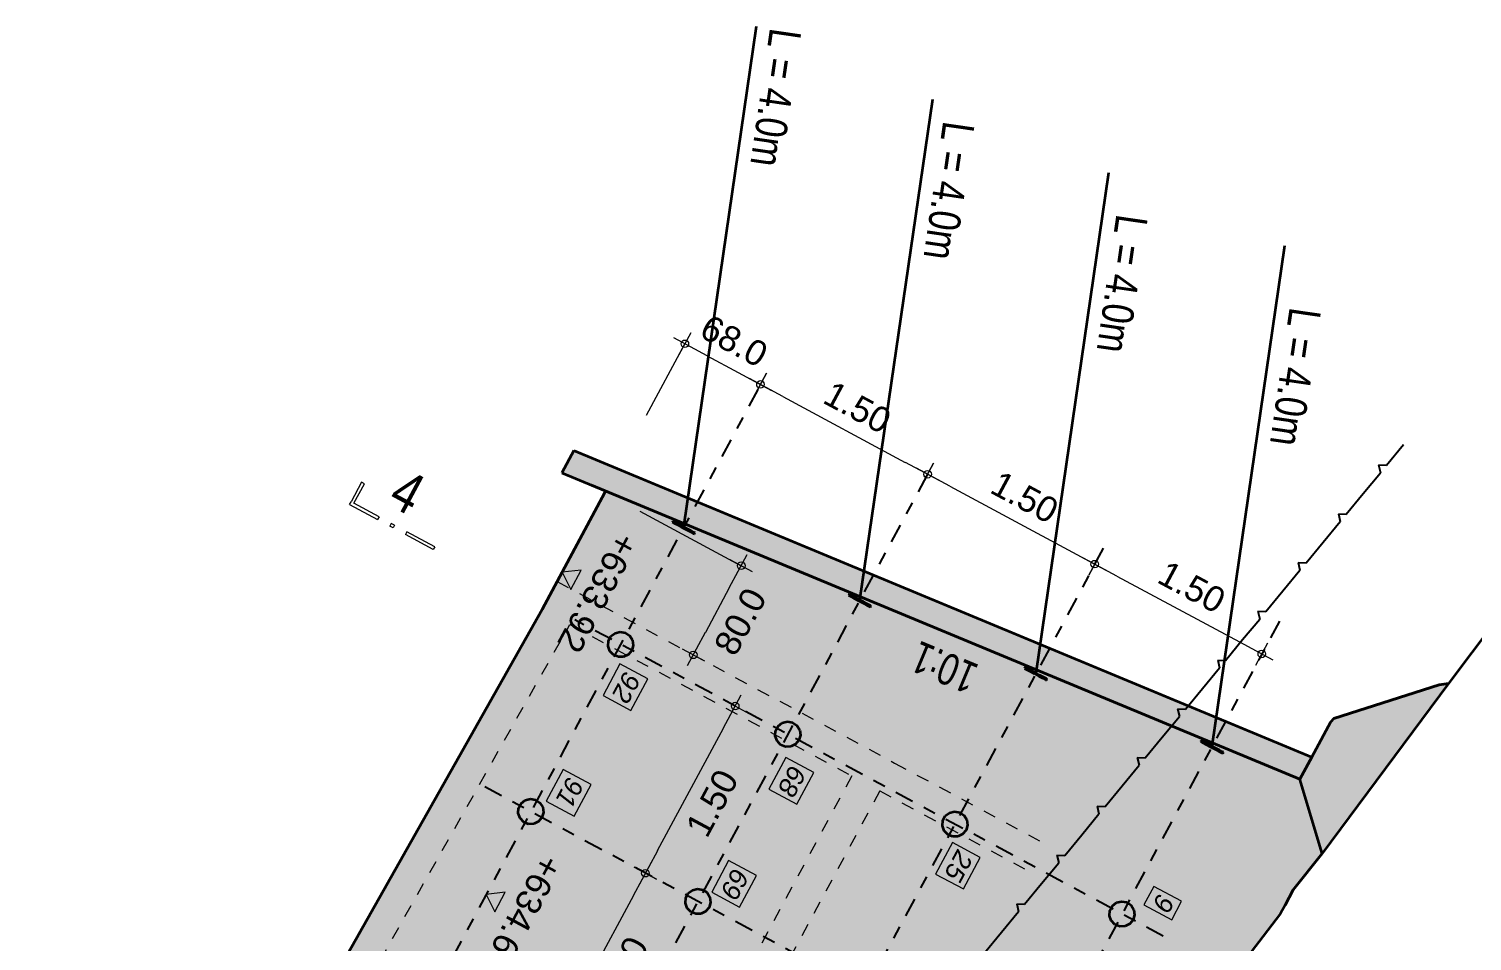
# Model space of a CAD drawing. Header units: metres. Extents: x 2711799 to 2711985, y 1236908 to 1237087.
# Drawn here: x 2711819.64 to 2711831.05, y 1236937.58 to 1236944.8 of the extents above; entities that cross this region are included whole.
import ezdxf

# ---------------------------------------------------------------- set-up
doc = ezdxf.new("R2010")
doc.units = ezdxf.units.M
doc.header["$PDMODE"] = 2
doc.header["$PDSIZE"] = -2
for name, pattern in [('ALL_S17', [0.0005, 0, -0.0005]), ('AUSGEZOGEN', [0]), ('PUNKT2_S9', [0.35, 0.15, -0.1, 0, -0.1]), ('VERDECKT2_S2', [0.18, 0.1, -0.08])]:
    doc.linetypes.add(name, pattern=pattern)
for name, color, linetype, lineweight in [('XR$10$Bauteilachse', 7, 'PUNKT2_S9', 25), ('XR$10$Beton Ansicht', 7, 'AUSGEZOGEN', 35), ('XR$10$Beton verdeckt vorne', 7, 'VERDECKT2_S2', 25), ('XR$10$Betonierfugen', 7, 'AUSGEZOGEN', 25), ('XR$10$STANDARD_1', 7, 'AUSGEZOGEN', 13), ('XR$10$Text Decke', 7, 'AUSGEZOGEN', 18), ('XR$10$Vermassung Aushub Ebenen', 7, 'AUSGEZOGEN', 25), ('XR$10$Vermassung Decke', 7, 'AUSGEZOGEN', 18), ('XR$10$Vermassung Schnitte', 7, 'AUSGEZOGEN', 18), ('XR$10$Wand Beton bewehrt', 7, 'AUSGEZOGEN', 50), ('XR$11$Decke', 7, 'AUSGEZOGEN', 35)]:
    doc.layers.add(name, color=color, linetype=linetype, lineweight=lineweight)
doc.styles.add('ARIAL', font='arial.ttf')
doc.dimstyles.new('DIMSTYLE_4', dxfattribs={"dimtxt": 0.2, "dimasz": 0.2, "dimexe": 0, "dimexo": 0, "dimgap": 0.1, "dimtad": 2, "dimdec": 1, "dimlfac": 100, "dimrnd": 0.5, "dimzin": 4, "dimdsep": 46, "dimtxsty": 'ARIAL', "dimblk1": 'ALL_ML_KREIS', "dimblk2": 'ALL_ML_KREIS', "dimsah": 1, "dimcen": 0, "dimclrd": 7, "dimclre": 7, "dimclrt": 7, "dimadec": 0, "dimazin": 0, "dimtfac": 1, "dimtdec": 0, "dimtix": 1, "dimtmove": 2, "dimatfit": 3, "dimfxl": 0, "dimtzin": 0, "dimlwd": 0, "dimlwe": 18, "dimarcsym": 0})
doc.dimstyles.new('DIMSTYLE_6', dxfattribs={"dimtxt": 0.2, "dimasz": 0.2, "dimexe": 0, "dimexo": 0, "dimgap": 0.1, "dimtad": 2, "dimrnd": 0.005, "dimzin": 4, "dimdsep": 46, "dimtxsty": 'ARIAL', "dimblk1": 'ALL_ML_KREIS', "dimblk2": 'ALL_ML_KREIS', "dimsah": 1, "dimcen": 0, "dimclrd": 7, "dimclre": 7, "dimclrt": 7, "dimadec": 0, "dimazin": 0, "dimtfac": 1, "dimtdec": 0, "dimtix": 1, "dimtmove": 2, "dimatfit": 3, "dimfxl": 0, "dimtzin": 0, "dimlwd": 0, "dimlwe": 18, "dimarcsym": 0})

# ---------------------------------------------------------------- blocks, each defined once
blk = doc.blocks.new('MUSTERELEMENT_28')
at = {"layer": 'XR$10$Betonierfugen', "color": 7, "linetype": 'AUSGEZOGEN', "lineweight": 25, "transparency": 33554687}
for p, q in [((115.794, -49.531), (115.586, -49.489)), ((115.586, -49.489), (115.586, -49.489)), ((115.821, -49.587), (115.794, -49.531)), ((115.821, -49.587), (115.868, -49.545)), ((116.076, -49.587), (115.868, -49.545)), ((116.284, -49.628), (116.076, -49.587)), ((116.311, -49.684), (116.284, -49.628)), ((116.311, -49.684), (116.358, -49.643)), ((116.566, -49.684), (116.358, -49.643)), ((116.774, -49.725), (116.566, -49.684)), ((116.801, -49.782), (116.774, -49.725)), ((116.801, -49.782), (116.848, -49.74)), ((117.056, -49.781), (116.848, -49.74)), ((117.264, -49.823), (117.056, -49.781)), ((117.291, -49.879), (117.264, -49.823)), ((117.291, -49.879), (117.338, -49.837)), ((117.546, -49.879), (117.338, -49.837)), ((117.754, -49.92), (117.546, -49.879)), ((117.781, -49.976), (117.754, -49.92)), ((117.781, -49.976), (117.828, -49.935)), ((118.036, -49.976), (117.828, -49.935)), ((118.244, -50.017), (118.036, -49.976)), ((118.271, -50.074), (118.244, -50.017)), ((118.271, -50.074), (118.318, -50.032)), ((118.526, -50.073), (118.318, -50.032)), ((118.734, -50.115), (118.526, -50.073)), ((118.761, -50.171), (118.734, -50.115)), ((118.761, -50.171), (118.808, -50.129)), ((119.016, -50.171), (118.808, -50.129)), ((119.224, -50.212), (119.016, -50.171)), ((119.251, -50.269), (119.224, -50.212)), ((119.251, -50.269), (119.297, -50.227)), ((119.506, -50.268), (119.297, -50.227)), ((119.714, -50.31), (119.506, -50.268)), ((119.741, -50.366), (119.714, -50.31)), ((119.741, -50.366), (119.787, -50.324)), ((119.996, -50.366), (119.787, -50.324)), ((120.204, -50.407), (119.996, -50.366)), ((120.231, -50.463), (120.204, -50.407)), ((120.231, -50.463), (120.277, -50.422)), ((120.486, -50.463), (120.277, -50.422)), ((120.694, -50.504), (120.486, -50.463))]:
    blk.add_line(p, q, dxfattribs=at)
blk = doc.blocks.new('COMPLEX_KOTENVERMASSUNG_3')
at = {"layer": 'XR$10$Vermassung Schnitte', "linetype": 'AUSGEZOGEN', "lineweight": 18, "transparency": 33554687}
for points in [[(122.24, -54.067), (122.065, -54.067), (122.152, -54.192)], [(119.713, -54.745), (119.538, -54.745), (119.625, -54.87)]]:
    blk.add_hatch(color=7, dxfattribs=at).paths.add_polyline_path(points)
at = {"layer": 'XR$10$Vermassung Schnitte', "color": 7, "linetype": 'AUSGEZOGEN', "lineweight": 18, "transparency": 33554687}
for p, q in [((122.24, -54.067), (122.065, -54.067)), ((122.065, -54.067), (122.152, -54.192)), ((122.152, -54.192), (122.24, -54.067)), ((122.152, -54.192), (122.152, -54.192)), ((122.152, -54.192), (122.152, -54.192)), ((122.152, -54.192), (122.152, -54.192)), ((122.152, -54.192), (122.152, -54.192)), ((119.713, -54.745), (119.538, -54.745)), ((119.538, -54.745), (119.625, -54.87)), ((119.625, -54.87), (119.713, -54.745)), ((119.625, -54.87), (119.625, -54.87)), ((119.625, -54.87), (119.625, -54.87)), ((119.625, -54.87), (119.625, -54.87)), ((119.625, -54.87), (119.625, -54.87))]:
    blk.add_line(p, q, dxfattribs=at)
at = {"layer": 'XR$10$Vermassung Schnitte', "color": 7, "linetype": 'AUSGEZOGEN', "lineweight": 18, "transparency": 33554687, "char_height": 0.2, "width": 1.11716, "attachment_point": 7, "style": 'ARIAL'}
for s, insert in [('\\W1.00;+634.60', (121.65, -53.967)), ('\\W1.00;+633.92', (119.124, -54.645))]:
    blk.add_mtext(s, dxfattribs=dict(at, insert=insert))
blk = doc.blocks.new('ALL_ML_KREIS')
at = {"color": 0, "linetype": 'ByBlock', "lineweight": -2}
for p, q in [((-1, 0), (0.5, 0)), ((0, -0.5), (0, 0.5))]:
    blk.add_line(p, q, dxfattribs=at)
blk.add_circle((0, 0), 0.15, dxfattribs=at)
blk = doc.blocks.new('*D1566')
at = {"layer": 'DEFPOINTS', "color": 0, "transparency": 16777216}
for p in [(2711824.467, 1236940.984), (2711824.889, 1236939.848), (2711824.889, 1236939.848)]:
    blk.add_point(p, dxfattribs=at)
at = {"layer": 'XR$10$Vermassung Decke', "color": 7, "lineweight": 18, "transparency": 16777216}
blk.add_line((2711824.467, 1236940.984), (2711825.268, 1236940.553), dxfattribs=at)
at = {"layer": 'XR$10$Vermassung Decke', "color": 7, "lineweight": 0, "transparency": 16777216}
blk.add_line((2711825.173, 1236940.377), (2711824.984, 1236940.025), dxfattribs=at)
at = {"layer": 'XR$10$Vermassung Decke', "color": 7, "lineweight": 0, "transparency": 16777216, "xscale": 0.2, "yscale": 0.2, "zscale": 0.2}
for p, rotation in [((2711825.268, 1236940.553), 61.73568339642876), ((2711824.889, 1236939.848), 241.7356833964287)]:
    blk.add_blockref('ALL_ML_KREIS', p, dxfattribs=dict(at, rotation=rotation))
at = {"layer": 'XR$10$Vermassung Decke', "color": 7, "lineweight": 18, "transparency": 16777216, "insert": (2711825.261, 1236940.111), "char_height": 0.2, "width": 0.66667, "attachment_point": 5, "rotation": 61.7357, "style": 'ARIAL'}
blk.add_mtext('80.0', dxfattribs=at)
blk = doc.blocks.new('*D1503')
at = {"layer": 'DEFPOINTS', "color": 0, "transparency": 16777216}
for p in [(2711825.22, 1236939.443), (2711824.51, 1236938.122), (2711824.51, 1236938.122)]:
    blk.add_point(p, dxfattribs=at)
at = {"layer": 'XR$10$Vermassung Decke', "color": 7, "lineweight": 0, "transparency": 16777216}
blk.add_line((2711825.125, 1236939.267), (2711824.604, 1236938.298), dxfattribs=at)
at = {"layer": 'XR$10$Vermassung Decke', "color": 7, "lineweight": 0, "transparency": 16777216, "xscale": 0.2, "yscale": 0.2, "zscale": 0.2}
for p, rotation in [((2711825.22, 1236939.443), 61.73568339642876), ((2711824.51, 1236938.122), 241.7356833964287)]:
    blk.add_blockref('ALL_ML_KREIS', p, dxfattribs=dict(at, rotation=rotation))
at = {"layer": 'XR$10$Vermassung Decke', "color": 7, "lineweight": 18, "transparency": 16777216, "insert": (2711825.038, 1236938.676), "char_height": 0.2, "width": 0.66667, "attachment_point": 5, "rotation": 61.7357, "style": 'ARIAL'}
blk.add_mtext('1.50', dxfattribs=at)
blk = doc.blocks.new('*D1504')
at = {"layer": 'DEFPOINTS', "color": 0, "transparency": 16777216}
for p in [(2711824.51, 1236938.122), (2711823.799, 1236936.801), (2711823.799, 1236936.801)]:
    blk.add_point(p, dxfattribs=at)
at = {"layer": 'XR$10$Vermassung Decke', "color": 7, "lineweight": 0, "transparency": 16777216}
blk.add_line((2711824.415, 1236937.946), (2711823.894, 1236936.977), dxfattribs=at)
at = {"layer": 'XR$10$Vermassung Decke', "color": 7, "lineweight": 0, "transparency": 16777216, "xscale": 0.2, "yscale": 0.2, "zscale": 0.2}
for p, rotation in [((2711824.51, 1236938.122), 61.73568339642876), ((2711823.799, 1236936.801), 241.7356833964287)]:
    blk.add_blockref('ALL_ML_KREIS', p, dxfattribs=dict(at, rotation=rotation))
at = {"layer": 'XR$10$Vermassung Decke', "color": 7, "lineweight": 18, "transparency": 16777216, "insert": (2711824.328, 1236937.355), "char_height": 0.2, "width": 0.66667, "attachment_point": 5, "rotation": 61.7357, "style": 'ARIAL'}
blk.add_mtext('1.50', dxfattribs=at)
blk = doc.blocks.new('*D1548')
at = {"layer": 'DEFPOINTS', "color": 0, "transparency": 16777216}
for p in [(2711825.42, 1236941.986), (2711825.42, 1236941.986), (2711824.52, 1236941.744)]:
    blk.add_point(p, dxfattribs=at)
at = {"layer": 'XR$10$Vermassung Decke', "color": 7, "lineweight": 18, "transparency": 16777216}
blk.add_line((2711824.52, 1236941.744), (2711824.822, 1236942.307), dxfattribs=at)
at = {"layer": 'XR$10$Vermassung Decke', "color": 7, "lineweight": 0, "transparency": 16777216}
blk.add_line((2711824.999, 1236942.213), (2711825.244, 1236942.081), dxfattribs=at)
at = {"layer": 'XR$10$Vermassung Decke', "color": 7, "lineweight": 0, "transparency": 16777216, "xscale": 0.2, "yscale": 0.2, "zscale": 0.2}
for p, rotation in [((2711824.822, 1236942.307), 151.7356834027459), ((2711825.42, 1236941.986), 331.7356834027458)]:
    blk.add_blockref('ALL_ML_KREIS', p, dxfattribs=dict(at, rotation=rotation))
at = {"layer": 'XR$10$Vermassung Decke', "color": 7, "lineweight": 18, "transparency": 16777216, "insert": (2711825.211, 1236942.329), "char_height": 0.2, "width": 0.66667, "attachment_point": 5, "rotation": 331.7357, "style": 'ARIAL'}
blk.add_mtext('68.0', dxfattribs=at)
blk = doc.blocks.new('*D1549')
at = {"layer": 'DEFPOINTS', "color": 0, "transparency": 16777216}
for p in [(2711825.42, 1236941.986), (2711826.741, 1236941.276), (2711826.741, 1236941.276)]:
    blk.add_point(p, dxfattribs=at)
at = {"layer": 'XR$10$Vermassung Decke', "color": 7, "lineweight": 0, "transparency": 16777216}
blk.add_line((2711825.596, 1236941.891), (2711826.565, 1236941.37), dxfattribs=at)
at = {"layer": 'XR$10$Vermassung Decke', "color": 7, "lineweight": 0, "transparency": 16777216, "xscale": 0.2, "yscale": 0.2, "zscale": 0.2}
for p, rotation in [((2711825.42, 1236941.986), 151.7356834027459), ((2711826.741, 1236941.276), 331.7356834027458)]:
    blk.add_blockref('ALL_ML_KREIS', p, dxfattribs=dict(at, rotation=rotation))
at = {"layer": 'XR$10$Vermassung Decke', "color": 7, "lineweight": 18, "transparency": 16777216, "insert": (2711826.187, 1236941.804), "char_height": 0.2, "width": 0.66667, "attachment_point": 5, "rotation": 331.7357, "style": 'ARIAL'}
blk.add_mtext('1.50', dxfattribs=at)
blk = doc.blocks.new('*D1550')
at = {"layer": 'DEFPOINTS', "color": 0, "transparency": 16777216}
for p in [(2711826.741, 1236941.276), (2711828.062, 1236940.565), (2711828.062, 1236940.565)]:
    blk.add_point(p, dxfattribs=at)
at = {"layer": 'XR$10$Vermassung Decke', "color": 7, "lineweight": 0, "transparency": 16777216}
blk.add_line((2711826.917, 1236941.181), (2711827.886, 1236940.66), dxfattribs=at)
at = {"layer": 'XR$10$Vermassung Decke', "color": 7, "lineweight": 0, "transparency": 16777216, "xscale": 0.2, "yscale": 0.2, "zscale": 0.2}
for p, rotation in [((2711826.741, 1236941.276), 151.7356834027459), ((2711828.062, 1236940.565), 331.7356834027458)]:
    blk.add_blockref('ALL_ML_KREIS', p, dxfattribs=dict(at, rotation=rotation))
at = {"layer": 'XR$10$Vermassung Decke', "color": 7, "lineweight": 18, "transparency": 16777216, "insert": (2711827.509, 1236941.094), "char_height": 0.2, "width": 0.66667, "attachment_point": 5, "rotation": 331.7357, "style": 'ARIAL'}
blk.add_mtext('1.50', dxfattribs=at)
blk = doc.blocks.new('*D1551')
at = {"layer": 'DEFPOINTS', "color": 0, "transparency": 16777216}
for p in [(2711828.062, 1236940.565), (2711829.383, 1236939.855), (2711829.383, 1236939.855)]:
    blk.add_point(p, dxfattribs=at)
at = {"layer": 'XR$10$Vermassung Decke', "color": 7, "lineweight": 0, "transparency": 16777216}
blk.add_line((2711828.238, 1236940.471), (2711829.207, 1236939.95), dxfattribs=at)
at = {"layer": 'XR$10$Vermassung Decke', "color": 7, "lineweight": 0, "transparency": 16777216, "xscale": 0.2, "yscale": 0.2, "zscale": 0.2}
for p, rotation in [((2711828.062, 1236940.565), 151.7356834027459), ((2711829.383, 1236939.855), 331.7356834027458)]:
    blk.add_blockref('ALL_ML_KREIS', p, dxfattribs=dict(at, rotation=rotation))
at = {"layer": 'XR$10$Vermassung Decke', "color": 7, "lineweight": 18, "transparency": 16777216, "insert": (2711828.83, 1236940.384), "char_height": 0.2, "width": 0.66667, "attachment_point": 5, "rotation": 331.7357, "style": 'ARIAL'}
blk.add_mtext('1.50', dxfattribs=at)

msp = doc.modelspace()

# ---------------------------------------------------------------- hatches: boundary and pattern name
at = {"layer": 'XR$10$Wand Beton bewehrt', "linetype": 'AUSGEZOGEN', "lineweight": 35, "transparency": 33554687}
for color, points in [(6, [(2711824.3383, 1236939.8331), (2711824.3758, 1236939.8512), (2711824.4026, 1236939.8829), (2711824.4143, 1236939.9229), (2711824.4087, 1236939.9641), (2711824.3868, 1236939.9994), (2711824.3524, 1236940.0228), (2711824.3115, 1236940.0302), (2711824.2711, 1236940.0204), (2711824.2382, 1236939.9949), (2711824.2186, 1236939.9583), (2711824.2155, 1236939.9168), (2711824.2295, 1236939.8777), (2711824.2583, 1236939.8476), (2711824.2967, 1236939.8319)]), (6, [(2711825.6595, 1236939.1228), (2711825.6969, 1236939.1409), (2711825.7238, 1236939.1726), (2711825.7354, 1236939.2125), (2711825.7298, 1236939.2537), (2711825.708, 1236939.2891), (2711825.6736, 1236939.3125), (2711825.6327, 1236939.3199), (2711825.5923, 1236939.3101), (2711825.5594, 1236939.2846), (2711825.5397, 1236939.248), (2711825.5366, 1236939.2065), (2711825.5507, 1236939.1674), (2711825.5794, 1236939.1373), (2711825.6179, 1236939.1216)]), (6, [(2711823.628, 1236938.512), (2711823.6654, 1236938.53), (2711823.6923, 1236938.5618), (2711823.704, 1236938.6017), (2711823.6984, 1236938.6429), (2711823.6765, 1236938.6783), (2711823.6421, 1236938.7017), (2711823.6012, 1236938.7091), (2711823.5608, 1236938.6992), (2711823.5279, 1236938.6738), (2711823.5082, 1236938.6371), (2711823.5052, 1236938.5957), (2711823.5192, 1236938.5565), (2711823.5479, 1236938.5265), (2711823.5864, 1236938.5107)]), (94, [(2711827.0181, 1236938.4306), (2711827.045, 1236938.4623), (2711827.0566, 1236938.5022), (2711827.051, 1236938.5434), (2711827.0291, 1236938.5788), (2711826.9948, 1236938.6022), (2711826.9538, 1236938.6096), (2711826.9135, 1236938.5997), (2711826.8806, 1236938.5743), (2711826.8609, 1236938.5377), (2711826.8578, 1236938.4962), (2711826.8718, 1236938.4571), (2711826.9006, 1236938.427), (2711826.9391, 1236938.4113), (2711826.9806, 1236938.4125)]), (6, [(2711824.9492, 1236937.8017), (2711824.9866, 1236937.8197), (2711825.0135, 1236937.8515), (2711825.0251, 1236937.8914), (2711825.0195, 1236937.9326), (2711824.9977, 1236937.968), (2711824.9633, 1236937.9914), (2711824.9224, 1236937.9988), (2711824.882, 1236937.9889), (2711824.8491, 1236937.9634), (2711824.8294, 1236937.9268), (2711824.8263, 1236937.8854), (2711824.8404, 1236937.8462), (2711824.8691, 1236937.8162), (2711824.9076, 1236937.8004)]), (94, [(2711828.3392, 1236937.7203), (2711828.3661, 1236937.752), (2711828.3778, 1236937.7919), (2711828.3722, 1236937.8331), (2711828.3503, 1236937.8685), (2711828.3159, 1236937.8919), (2711828.275, 1236937.8993), (2711828.2346, 1236937.8894), (2711828.2017, 1236937.864), (2711828.182, 1236937.8274), (2711828.1789, 1236937.7859), (2711828.193, 1236937.7468), (2711828.2217, 1236937.7167), (2711828.2602, 1236937.701), (2711828.3018, 1236937.7022)])]:
    msp.add_hatch(color=color, dxfattribs=at).paths.add_polyline_path(points)
at = {"layer": 'XR$11$Decke', "lineweight": 25, "transparency": 33554687}
for color, points in [(131, [(2711829.6834, 1236938.864), (2711829.7779, 1236939.0402), (2711823.9438, 1236941.4632), (2711823.8491, 1236941.2871)]), (131, [(2711829.6834, 1236938.864), (2711824.1963, 1236941.1428), (2711823.6932, 1236940.207), (2711819.8187, 1236933.3434), (2711819.7943, 1236933.3564), (2711819.4439, 1236932.7047), (2711819.468, 1236932.6917), (2711815.7614, 1236925.454), (2711815.3826, 1236924.7496), (2711816.0223, 1236922.6224), (2711817.0457, 1236923.1806), (2711819.2635, 1236924.2386), (2711820.1856, 1236924.6652), (2711820.3929, 1236924.7616), (2711821.9105, 1236926.3357), (2711827.124, 1236934.5396), (2711827.8346, 1236935.4927), (2711827.9586, 1236935.7235), (2711828.6826, 1236936.6476), (2711828.7981, 1236936.8626), (2711829.5306, 1236937.8026), (2711829.6318, 1236937.9908), (2711829.8594, 1236938.2767)]), (31, [(2711830.7855, 1236939.612), (2711829.9515, 1236939.3445), (2711829.9279, 1236939.3182), (2711829.7966, 1236939.0742), (2711829.6834, 1236938.864), (2711829.8594, 1236938.2767), (2711830.8601, 1236939.6207)])]:
    msp.add_hatch(color=color, dxfattribs=at).paths.add_polyline_path(points)

# ---------------------------------------------------------------- linework, layer by layer
at = {"layer": 'XR$10$Bauteilachse', "transparency": 33554687}
for p, q in [((2711825.3978, 1236941.9452, 640.05), (2711816.2064, 1236924.8494, 640.05)), ((2711826.7379, 1236941.2702, 640.05), (2711817.5749, 1236924.2272, 640.05)), ((2711828.1301, 1236940.692, 640.05), (2711819.6537, 1236924.9261, 640.05)), ((2711828.6039, 1236937.6241, 640.05), (2711823.9534, 1236940.1244, 640.05)), ((2711829.5222, 1236940.1138, 640.05), (2711825.8936, 1236933.3645, 640.05))]:
    msp.add_line(p, q, dxfattribs=at)
at = {"layer": 'XR$10$Beton Ansicht', "transparency": 33554687}
for p, q in [((2711823.9438, 1236941.4632, 640.05), (2711823.8491, 1236941.2871, 640.05)), ((2711823.9438, 1236941.4632, 640.05), (2711829.7779, 1236939.0402, 640.05)), ((2711823.8491, 1236941.2871, 640.05), (2711829.6834, 1236938.864, 640.05)), ((2711824.085, 1236941.1891, 640.05), (2711829.6834, 1236938.864, 640.05)), ((2711824.085, 1236941.1891, 640.05), (2711829.6834, 1236938.864, 640.05)), ((2711829.6834, 1236938.864, 640.05), (2711824.085, 1236941.1891, 640.05)), ((2711823.6932, 1236940.207, 640.05), (2711824.1904, 1236941.1318, 640.05)), ((2711823.6932, 1236940.207, 640.05), (2711824.1904, 1236941.1318, 640.05)), ((2711824.1904, 1236941.1318, 640.05), (2711823.6932, 1236940.207, 640.05)), ((2711821.4289, 1236936.196, 640.05), (2711823.6932, 1236940.207, 640.05)), ((2711821.751, 1236936.7665, 640.05), (2711823.6932, 1236940.207, 640.05)), ((2711823.6932, 1236940.207, 640.05), (2711821.751, 1236936.7665, 640.05)), ((2711831.2266, 1236940.1124, 640.05), (2711830.8601, 1236939.6207, 640.05)), ((2711824.2155, 1236939.9168, 640.05), (2711824.2186, 1236939.9583, 640.05)), ((2711824.2186, 1236939.9583, 640.05), (2711824.2382, 1236939.9949, 640.05)), ((2711824.2382, 1236939.9949, 640.05), (2711824.2711, 1236940.0204, 640.05)), ((2711824.2711, 1236940.0204, 640.05), (2711824.3115, 1236940.0302, 640.05)), ((2711824.3115, 1236940.0302, 640.05), (2711824.3524, 1236940.0228, 640.05)), ((2711824.3524, 1236940.0228, 640.05), (2711824.3868, 1236939.9994, 640.05)), ((2711824.3868, 1236939.9994, 640.05), (2711824.4087, 1236939.9641, 640.05)), ((2711824.4143, 1236939.9229, 640.05), (2711824.4026, 1236939.8829, 640.05)), ((2711824.4087, 1236939.9641, 640.05), (2711824.4143, 1236939.9229, 640.05)), ((2711824.2295, 1236939.8777, 640.05), (2711824.2155, 1236939.9168, 640.05)), ((2711824.2583, 1236939.8476, 640.05), (2711824.2295, 1236939.8777, 640.05)), ((2711824.2967, 1236939.8319, 640.05), (2711824.2583, 1236939.8476, 640.05)), ((2711824.3383, 1236939.8331, 640.05), (2711824.2967, 1236939.8319, 640.05)), ((2711824.3758, 1236939.8512, 640.05), (2711824.3383, 1236939.8331, 640.05)), ((2711824.4026, 1236939.8829, 640.05), (2711824.3758, 1236939.8512, 640.05)), ((2711830.8601, 1236939.6207, 640.05), (2711829.8594, 1236938.2767, 640.05)), ((2711829.9515, 1236939.3445, 640.05), (2711830.7855, 1236939.612, 640.05)), ((2711830.7855, 1236939.612, 640.05), (2711829.9515, 1236939.3445, 640.05)), ((2711830.8601, 1236939.6207, 640.05), (2711830.7855, 1236939.612, 640.05)), ((2711830.7855, 1236939.612, 640.05), (2711830.8601, 1236939.6207, 640.05)), ((2711825.5366, 1236939.2065, 640.05), (2711825.5397, 1236939.248, 640.05)), ((2711825.5397, 1236939.248, 640.05), (2711825.5594, 1236939.2846, 640.05)), ((2711825.5594, 1236939.2846, 640.05), (2711825.5923, 1236939.3101, 640.05)), ((2711825.5923, 1236939.3101, 640.05), (2711825.6327, 1236939.3199, 640.05)), ((2711825.6327, 1236939.3199, 640.05), (2711825.6736, 1236939.3125, 640.05)), ((2711825.6736, 1236939.3125, 640.05), (2711825.708, 1236939.2891, 640.05)), ((2711825.708, 1236939.2891, 640.05), (2711825.7298, 1236939.2537, 640.05)), ((2711825.7298, 1236939.2537, 640.05), (2711825.7354, 1236939.2125, 640.05)), ((2711829.7966, 1236939.0742, 640.05), (2711829.9279, 1236939.3182, 640.05)), ((2711829.9279, 1236939.3182, 640.05), (2711829.9515, 1236939.3445, 640.05)), ((2711829.9515, 1236939.3445, 640.05), (2711829.9279, 1236939.3182, 640.05)), ((2711825.5507, 1236939.1674, 640.05), (2711825.5366, 1236939.2065, 640.05)), ((2711825.5794, 1236939.1373, 640.05), (2711825.5507, 1236939.1674, 640.05)), ((2711825.6179, 1236939.1216, 640.05), (2711825.5794, 1236939.1373, 640.05)), ((2711825.6969, 1236939.1409, 640.05), (2711825.6595, 1236939.1228, 640.05)), ((2711825.7238, 1236939.1726, 640.05), (2711825.6969, 1236939.1409, 640.05)), ((2711825.7354, 1236939.2125, 640.05), (2711825.7238, 1236939.1726, 640.05)), ((2711825.6595, 1236939.1228, 640.05), (2711825.6179, 1236939.1216, 640.05)), ((2711829.6834, 1236938.864, 640.05), (2711829.7966, 1236939.0742, 640.05)), ((2711829.7779, 1236939.0402, 640.05), (2711829.6834, 1236938.864, 640.05)), ((2711829.8594, 1236938.2767, 640.05), (2711829.6834, 1236938.864, 640.05)), ((2711823.5082, 1236938.6371, 640.05), (2711823.5279, 1236938.6738, 640.05)), ((2711823.5279, 1236938.6738, 640.05), (2711823.5608, 1236938.6992, 640.05)), ((2711823.5608, 1236938.6992, 640.05), (2711823.6012, 1236938.7091, 640.05)), ((2711823.6012, 1236938.7091, 640.05), (2711823.6421, 1236938.7017, 640.05)), ((2711823.6421, 1236938.7017, 640.05), (2711823.6765, 1236938.6783, 640.05)), ((2711823.6765, 1236938.6783, 640.05), (2711823.6984, 1236938.6429, 640.05)), ((2711823.5052, 1236938.5957, 640.05), (2711823.5082, 1236938.6371, 640.05)), ((2711823.5192, 1236938.5565, 640.05), (2711823.5052, 1236938.5957, 640.05)), ((2711823.5479, 1236938.5265, 640.05), (2711823.5192, 1236938.5565, 640.05)), ((2711823.6923, 1236938.5618, 640.05), (2711823.6654, 1236938.53, 640.05)), ((2711823.704, 1236938.6017, 640.05), (2711823.6923, 1236938.5618, 640.05)), ((2711823.6984, 1236938.6429, 640.05), (2711823.704, 1236938.6017, 640.05)), ((2711826.8609, 1236938.5377, 640.05), (2711826.8806, 1236938.5743, 640.05)), ((2711826.8806, 1236938.5743, 640.05), (2711826.9135, 1236938.5997, 640.05)), ((2711826.9135, 1236938.5997, 640.05), (2711826.9538, 1236938.6096, 640.05)), ((2711826.9538, 1236938.6096, 640.05), (2711826.9948, 1236938.6022, 640.05)), ((2711826.9948, 1236938.6022, 640.05), (2711827.0291, 1236938.5788, 640.05)), ((2711827.0291, 1236938.5788, 640.05), (2711827.051, 1236938.5434, 640.05)), ((2711823.5864, 1236938.5107, 640.05), (2711823.5479, 1236938.5265, 640.05)), ((2711823.628, 1236938.512, 640.05), (2711823.5864, 1236938.5107, 640.05)), ((2711823.6654, 1236938.53, 640.05), (2711823.628, 1236938.512, 640.05)), ((2711826.8578, 1236938.4962, 640.05), (2711826.8609, 1236938.5377, 640.05)), ((2711826.8718, 1236938.4571, 640.05), (2711826.8578, 1236938.4962, 640.05)), ((2711826.9006, 1236938.427, 640.05), (2711826.8718, 1236938.4571, 640.05)), ((2711827.045, 1236938.4623, 640.05), (2711827.0181, 1236938.4306, 640.05)), ((2711827.0566, 1236938.5022, 640.05), (2711827.045, 1236938.4623, 640.05)), ((2711827.051, 1236938.5434, 640.05), (2711827.0566, 1236938.5022, 640.05)), ((2711826.9391, 1236938.4113, 640.05), (2711826.9006, 1236938.427, 640.05)), ((2711826.9806, 1236938.4125, 640.05), (2711826.9391, 1236938.4113, 640.05)), ((2711827.0181, 1236938.4306, 640.05), (2711826.9806, 1236938.4125, 640.05)), ((2711829.8594, 1236938.2767, 640.05), (2711829.6318, 1236937.9908, 640.05)), ((2711829.6318, 1236937.9908, 640.05), (2711829.8594, 1236938.2767, 640.05)), ((2711824.8491, 1236937.9634, 640.05), (2711824.882, 1236937.9889, 640.05)), ((2711824.882, 1236937.9889, 640.05), (2711824.9224, 1236937.9988, 640.05)), ((2711824.9224, 1236937.9988, 640.05), (2711824.9633, 1236937.9914, 640.05)), ((2711824.9633, 1236937.9914, 640.05), (2711824.9977, 1236937.968, 640.05)), ((2711829.6318, 1236937.9908, 640.05), (2711829.5666, 1236937.8696, 640.05)), ((2711829.5666, 1236937.8696, 640.05), (2711829.6318, 1236937.9908, 640.05)), ((2711824.8263, 1236937.8854, 640.05), (2711824.8294, 1236937.9268, 640.05)), ((2711824.8404, 1236937.8462, 640.05), (2711824.8263, 1236937.8854, 640.05)), ((2711824.8294, 1236937.9268, 640.05), (2711824.8491, 1236937.9634, 640.05)), ((2711824.9977, 1236937.968, 640.05), (2711825.0195, 1236937.9326, 640.05)), ((2711825.0251, 1236937.8914, 640.05), (2711825.0135, 1236937.8515, 640.05)), ((2711825.0195, 1236937.9326, 640.05), (2711825.0251, 1236937.8914, 640.05)), ((2711828.2017, 1236937.864, 640.05), (2711828.2346, 1236937.8894, 640.05)), ((2711828.2346, 1236937.8894, 640.05), (2711828.275, 1236937.8993, 640.05)), ((2711828.275, 1236937.8993, 640.05), (2711828.3159, 1236937.8919, 640.05)), ((2711828.3159, 1236937.8919, 640.05), (2711828.3503, 1236937.8685, 640.05)), ((2711828.3503, 1236937.8685, 640.05), (2711828.3722, 1236937.8331, 640.05)), ((2711829.5666, 1236937.8696, 640.05), (2711829.5306, 1236937.8026, 640.05)), ((2711824.8691, 1236937.8162, 640.05), (2711824.8404, 1236937.8462, 640.05)), ((2711824.9076, 1236937.8004, 640.05), (2711824.8691, 1236937.8162, 640.05)), ((2711824.9492, 1236937.8017, 640.05), (2711824.9076, 1236937.8004, 640.05)), ((2711824.9866, 1236937.8197, 640.05), (2711824.9492, 1236937.8017, 640.05)), ((2711825.0135, 1236937.8515, 640.05), (2711824.9866, 1236937.8197, 640.05)), ((2711828.1789, 1236937.7859, 640.05), (2711828.182, 1236937.8274, 640.05)), ((2711828.193, 1236937.7468, 640.05), (2711828.1789, 1236937.7859, 640.05)), ((2711828.182, 1236937.8274, 640.05), (2711828.2017, 1236937.864, 640.05)), ((2711828.3778, 1236937.7919, 640.05), (2711828.3661, 1236937.752, 640.05)), ((2711828.3722, 1236937.8331, 640.05), (2711828.3778, 1236937.7919, 640.05)), ((2711829.5306, 1236937.8026, 640.05), (2711829.1611, 1236937.3198, 640.05)), ((2711828.2217, 1236937.7167, 640.05), (2711828.193, 1236937.7468, 640.05)), ((2711828.2602, 1236937.701, 640.05), (2711828.2217, 1236937.7167, 640.05)), ((2711828.3018, 1236937.7022, 640.05), (2711828.2602, 1236937.701, 640.05)), ((2711828.3392, 1236937.7203, 640.05), (2711828.3018, 1236937.7022, 640.05)), ((2711828.3661, 1236937.752, 640.05), (2711828.3392, 1236937.7203, 640.05))]:
    msp.add_line(p, q, dxfattribs=at)
at = {"layer": 'XR$10$Beton Ansicht', "transparency": 33554687, "elevation": 0}
msp.add_lwpolyline([(2711829.6834, 1236938.864), (2711829.6834, 1236938.864)], close=True, dxfattribs=at)
msp.add_lwpolyline([(2711829.6834, 1236938.864), (2711829.6834, 1236938.864)], close=True, dxfattribs=at)
at = {"layer": 'XR$10$Beton verdeckt vorne', "transparency": 33554687}
for p, q in [((2711830.7855, 1236939.612, 640.05), (2711830.8601, 1236939.6207, 640.05)), ((2711830.8601, 1236939.6207, 640.05), (2711830.7855, 1236939.612, 640.05))]:
    msp.add_line(p, q, dxfattribs=at)
at = {"layer": 'XR$10$STANDARD_1', "color": 94, "linetype": 'AUSGEZOGEN', "lineweight": 35, "transparency": 33554687}
for p, q in [((2711824.8142, 1236940.8598, 640.05), (2711825.3892, 1236944.8183, 640.05)), ((2711826.2064, 1236940.2816, 640.05), (2711826.7813, 1236944.2401, 640.05)), ((2711827.5986, 1236939.7034, 640.05), (2711828.1735, 1236943.6619, 640.05)), ((2711828.9908, 1236939.1252, 640.05), (2711829.5657, 1236943.0837, 640.05)), ((2711824.7281, 1236940.9061, 640.05), (2711824.7234, 1236940.8973, 640.05)), ((2711824.7234, 1236940.8973, 640.05), (2711824.7383, 1236940.8893, 640.05)), ((2711824.743, 1236940.8981, 640.05), (2711824.7281, 1236940.9061, 640.05)), ((2711824.743, 1236940.8981, 640.05), (2711824.7383, 1236940.8893, 640.05)), ((2711824.7383, 1236940.8893, 640.05), (2711824.7655, 1236940.8746, 640.05)), ((2711824.7702, 1236940.8834, 640.05), (2711824.743, 1236940.8981, 640.05)), ((2711824.7702, 1236940.8834, 640.05), (2711824.7655, 1236940.8746, 640.05)), ((2711824.7655, 1236940.8746, 640.05), (2711824.8003, 1236940.8559, 640.05)), ((2711824.8051, 1236940.8647, 640.05), (2711824.7702, 1236940.8834, 640.05)), ((2711824.8051, 1236940.8647, 640.05), (2711824.8003, 1236940.8559, 640.05)), ((2711824.8003, 1236940.8559, 640.05), (2711824.8368, 1236940.8363, 640.05)), ((2711824.8415, 1236940.8451, 640.05), (2711824.8051, 1236940.8647, 640.05)), ((2711824.8415, 1236940.8451, 640.05), (2711824.8368, 1236940.8363, 640.05)), ((2711824.8368, 1236940.8363, 640.05), (2711824.8685, 1236940.8193, 640.05)), ((2711824.8732, 1236940.8281, 640.05), (2711824.8415, 1236940.8451, 640.05)), ((2711824.8732, 1236940.8281, 640.05), (2711824.8685, 1236940.8193, 640.05)), ((2711824.8685, 1236940.8193, 640.05), (2711824.89, 1236940.8077, 640.05)), ((2711824.8947, 1236940.8165, 640.05), (2711824.8732, 1236940.8281, 640.05)), ((2711824.8947, 1236940.8165, 640.05), (2711824.89, 1236940.8077, 640.05)), ((2711824.89, 1236940.8077, 640.05), (2711824.8976, 1236940.8036, 640.05)), ((2711824.9024, 1236940.8124, 640.05), (2711824.8947, 1236940.8165, 640.05)), ((2711824.8976, 1236940.8036, 640.05), (2711824.9024, 1236940.8124, 640.05)), ((2711826.1203, 1236940.3279, 640.05), (2711826.1156, 1236940.3191, 640.05)), ((2711826.1156, 1236940.3191, 640.05), (2711826.1305, 1236940.3111, 640.05)), ((2711826.1352, 1236940.3199, 640.05), (2711826.1203, 1236940.3279, 640.05)), ((2711826.1352, 1236940.3199, 640.05), (2711826.1305, 1236940.3111, 640.05)), ((2711826.1305, 1236940.3111, 640.05), (2711826.1577, 1236940.2964, 640.05)), ((2711826.1624, 1236940.3052, 640.05), (2711826.1352, 1236940.3199, 640.05)), ((2711826.1624, 1236940.3052, 640.05), (2711826.1577, 1236940.2964, 640.05)), ((2711826.1577, 1236940.2964, 640.05), (2711826.1925, 1236940.2777, 640.05)), ((2711826.1973, 1236940.2865, 640.05), (2711826.1624, 1236940.3052, 640.05)), ((2711826.1973, 1236940.2865, 640.05), (2711826.1925, 1236940.2777, 640.05)), ((2711826.1925, 1236940.2777, 640.05), (2711826.229, 1236940.2581, 640.05)), ((2711826.2337, 1236940.2669, 640.05), (2711826.1973, 1236940.2865, 640.05)), ((2711826.2337, 1236940.2669, 640.05), (2711826.229, 1236940.2581, 640.05)), ((2711826.2654, 1236940.2499, 640.05), (2711826.2337, 1236940.2669, 640.05)), ((2711826.229, 1236940.2581, 640.05), (2711826.2607, 1236940.2411, 640.05)), ((2711826.2654, 1236940.2499, 640.05), (2711826.2607, 1236940.2411, 640.05)), ((2711826.2607, 1236940.2411, 640.05), (2711826.2822, 1236940.2295, 640.05)), ((2711826.2869, 1236940.2383, 640.05), (2711826.2654, 1236940.2499, 640.05)), ((2711826.2869, 1236940.2383, 640.05), (2711826.2822, 1236940.2295, 640.05)), ((2711826.2822, 1236940.2295, 640.05), (2711826.2898, 1236940.2254, 640.05)), ((2711826.2945, 1236940.2342, 640.05), (2711826.2869, 1236940.2383, 640.05)), ((2711826.2898, 1236940.2254, 640.05), (2711826.2945, 1236940.2342, 640.05)), ((2711827.5125, 1236939.7497, 640.05), (2711827.5078, 1236939.7409, 640.05)), ((2711827.5078, 1236939.7409, 640.05), (2711827.5227, 1236939.7329, 640.05)), ((2711827.5274, 1236939.7417, 640.05), (2711827.5125, 1236939.7497, 640.05)), ((2711827.5274, 1236939.7417, 640.05), (2711827.5227, 1236939.7329, 640.05)), ((2711827.5227, 1236939.7329, 640.05), (2711827.5499, 1236939.7182, 640.05)), ((2711827.5546, 1236939.727, 640.05), (2711827.5274, 1236939.7417, 640.05)), ((2711827.5546, 1236939.727, 640.05), (2711827.5499, 1236939.7182, 640.05)), ((2711827.5499, 1236939.7182, 640.05), (2711827.5847, 1236939.6995, 640.05)), ((2711827.5895, 1236939.7083, 640.05), (2711827.5546, 1236939.727, 640.05)), ((2711827.5895, 1236939.7083, 640.05), (2711827.5847, 1236939.6995, 640.05)), ((2711827.5847, 1236939.6995, 640.05), (2711827.6211, 1236939.6799, 640.05)), ((2711827.6259, 1236939.6887, 640.05), (2711827.5895, 1236939.7083, 640.05)), ((2711827.6259, 1236939.6887, 640.05), (2711827.6211, 1236939.6799, 640.05)), ((2711827.6211, 1236939.6799, 640.05), (2711827.6529, 1236939.6629, 640.05)), ((2711827.6576, 1236939.6717, 640.05), (2711827.6259, 1236939.6887, 640.05)), ((2711827.6576, 1236939.6717, 640.05), (2711827.6529, 1236939.6629, 640.05)), ((2711827.6529, 1236939.6629, 640.05), (2711827.6744, 1236939.6513, 640.05)), ((2711827.6791, 1236939.6601, 640.05), (2711827.6576, 1236939.6717, 640.05)), ((2711827.6791, 1236939.6601, 640.05), (2711827.6744, 1236939.6513, 640.05)), ((2711827.6744, 1236939.6513, 640.05), (2711827.682, 1236939.6472, 640.05)), ((2711827.6867, 1236939.656, 640.05), (2711827.6791, 1236939.6601, 640.05)), ((2711827.682, 1236939.6472, 640.05), (2711827.6867, 1236939.656, 640.05)), ((2711828.9047, 1236939.1715, 640.05), (2711828.9, 1236939.1627, 640.05)), ((2711828.9, 1236939.1627, 640.05), (2711828.9149, 1236939.1547, 640.05)), ((2711828.9196, 1236939.1635, 640.05), (2711828.9047, 1236939.1715, 640.05)), ((2711828.9196, 1236939.1635, 640.05), (2711828.9149, 1236939.1547, 640.05)), ((2711828.9149, 1236939.1547, 640.05), (2711828.9421, 1236939.14, 640.05)), ((2711828.9468, 1236939.1489, 640.05), (2711828.9196, 1236939.1635, 640.05)), ((2711828.9468, 1236939.1489, 640.05), (2711828.9421, 1236939.14, 640.05)), ((2711828.9421, 1236939.14, 640.05), (2711828.9769, 1236939.1213, 640.05)), ((2711828.9816, 1236939.1301, 640.05), (2711828.9468, 1236939.1489, 640.05)), ((2711828.9816, 1236939.1301, 640.05), (2711828.9769, 1236939.1213, 640.05)), ((2711829.0181, 1236939.1105, 640.05), (2711828.9816, 1236939.1301, 640.05)), ((2711828.9769, 1236939.1213, 640.05), (2711829.0133, 1236939.1017, 640.05)), ((2711829.0181, 1236939.1105, 640.05), (2711829.0133, 1236939.1017, 640.05)), ((2711829.0133, 1236939.1017, 640.05), (2711829.045, 1236939.0847, 640.05)), ((2711829.0498, 1236939.0935, 640.05), (2711829.0181, 1236939.1105, 640.05)), ((2711829.0498, 1236939.0935, 640.05), (2711829.045, 1236939.0847, 640.05)), ((2711829.045, 1236939.0847, 640.05), (2711829.0666, 1236939.0731, 640.05)), ((2711829.0713, 1236939.0819, 640.05), (2711829.0498, 1236939.0935, 640.05)), ((2711829.0713, 1236939.0819, 640.05), (2711829.0666, 1236939.0731, 640.05)), ((2711829.0666, 1236939.0731, 640.05), (2711829.0742, 1236939.069, 640.05)), ((2711829.0789, 1236939.0778, 640.05), (2711829.0713, 1236939.0819, 640.05)), ((2711829.0742, 1236939.069, 640.05), (2711829.0789, 1236939.0778, 640.05))]:
    msp.add_line(p, q, dxfattribs=at)
at = {"layer": 'XR$10$STANDARD_1', "color": 1, "linetype": 'ALL_S17', "lineweight": 18, "transparency": 33554687}
for p, q in [((2711823.6932, 1236940.207, 640.05), (2711823.8118, 1236940.4277, 640.05)), ((2711823.8118, 1236940.4277, 640.05), (2711826.4806, 1236938.9928, 640.05)), ((2711819.7941, 1236933.2998, 640.05), (2711823.6932, 1236940.207, 640.05)), ((2711819.8569, 1236932.9027, 640.05), (2711823.9134, 1236940.0886, 640.05)), ((2711823.9134, 1236940.0886, 640.05), (2711826.142, 1236938.891, 640.05)), ((2711826.4806, 1236938.9928, 640.05), (2711827.6432, 1236938.3678, 640.05)), ((2711826.142, 1236938.891, 640.05), (2711818.3371, 1236924.3741, 640.05)), ((2711826.3622, 1236938.7726, 640.05), (2711820.5945, 1236928.0448, 640.05)), ((2711826.3622, 1236938.7726, 640.05), (2711827.5248, 1236938.1476, 640.05))]:
    msp.add_line(p, q, dxfattribs=at)
at = {"layer": 'XR$10$STANDARD_1', "color": 7, "linetype": 'AUSGEZOGEN', "lineweight": 18, "transparency": 33554687, "elevation": 0}
for points in [[(2711824.3091, 1236939.7762), (2711824.1751, 1236939.5269), (2711824.3952, 1236939.4085), (2711824.5293, 1236939.6579), (2711824.3091, 1236939.7762)], [(2711825.6206, 1236939.0359), (2711825.4865, 1236938.7865), (2711825.7067, 1236938.6681), (2711825.8408, 1236938.9175), (2711825.6206, 1236939.0359)], [(2711823.8602, 1236938.9413), (2711823.7262, 1236938.692), (2711823.9464, 1236938.5736), (2711824.0804, 1236938.8229), (2711823.8602, 1236938.9413)], [(2711826.9377, 1236938.3646), (2711826.8036, 1236938.1152), (2711827.0238, 1236937.9969), (2711827.1578, 1236938.2462), (2711826.9377, 1236938.3646)], [(2711825.1682, 1236938.222), (2711825.0342, 1236937.9727), (2711825.2544, 1236937.8543), (2711825.3884, 1236938.1036), (2711825.1682, 1236938.222)], [(2711828.5292, 1236938.0178), (2711828.4504, 1236937.8712), (2711828.6706, 1236937.7528), (2711828.7494, 1236937.8995), (2711828.5292, 1236938.0178)]]:
    msp.add_lwpolyline(points, dxfattribs=at)
at = {"layer": 'XR$10$Text Decke', "transparency": 33554687}
for p, q in [((2711822.267, 1236941.2122, 640.05), (2711822.1841, 1236941.058, 640.05)), ((2711822.2061, 1236941.0462, 640.05), (2711822.289, 1236941.2003, 640.05)), ((2711822.289, 1236941.2003, 640.05), (2711822.267, 1236941.2122, 640.05)), ((2711822.1723, 1236941.036, 640.05), (2711822.1841, 1236941.058, 640.05)), ((2711822.1723, 1236941.036, 640.05), (2711822.3924, 1236940.9176, 640.05)), ((2711822.4043, 1236940.9396, 640.05), (2711822.2061, 1236941.0462, 640.05)), ((2711822.4043, 1236940.9396, 640.05), (2711822.3924, 1236940.9176, 640.05)), ((2711822.5012, 1236940.8876, 640.05), (2711822.4893, 1236940.8655, 640.05)), ((2711822.5158, 1236940.8513, 640.05), (2711822.4893, 1236940.8655, 640.05)), ((2711822.5276, 1236940.8733, 640.05), (2711822.5012, 1236940.8876, 640.05)), ((2711822.5276, 1236940.8733, 640.05), (2711822.5158, 1236940.8513, 640.05)), ((2711822.6245, 1236940.8213, 640.05), (2711822.6126, 1236940.7992, 640.05)), ((2711822.8328, 1236940.6809, 640.05), (2711822.6126, 1236940.7992, 640.05)), ((2711822.8447, 1236940.7029, 640.05), (2711822.6245, 1236940.8213, 640.05)), ((2711822.8447, 1236940.7029, 640.05), (2711822.8328, 1236940.6809, 640.05))]:
    msp.add_line(p, q, dxfattribs=at)
at = {"layer": 'XR$10$Vermassung Aushub Ebenen', "color": 1, "linetype": 'PUNKT2_S9', "lineweight": 25, "transparency": 33554687}
msp.add_line((2711828.5246, 1236935.9638, 640.05), (2711823.2311, 1236938.8097, 640.05), dxfattribs=at)

# ---------------------------------------------------------------- block references
at = {"layer": 'XR$10$Betonierfugen', "color": 7, "linetype": 'AUSGEZOGEN', "lineweight": 25, "transparency": 33554687, "rotation": 241.7356833995579}
msp.add_blockref('MUSTERELEMENT_28', (2711928.8263, 1237019.8797, 640.05), dxfattribs=at)
at = {"layer": 'XR$10$Vermassung Schnitte', "color": 7, "linetype": 'AUSGEZOGEN', "lineweight": 18, "transparency": 33554687, "rotation": 241.7356833995579}
msp.add_blockref('COMPLEX_KOTENVERMASSUNG_3', (2711928.8263, 1237019.8797, 640.05), dxfattribs=at)

# ---------------------------------------------------------------- texts
at = {"layer": 'XR$10$STANDARD_1', "color": 7, "linetype": 'AUSGEZOGEN', "lineweight": 18, "transparency": 33554687, "char_height": 0.15, "attachment_point": 7, "rotation": 241.73568, "style": 'ARIAL'}
for s, insert, width in [('\\W0.99;\\fArial|i1|b0|c0|p0;92', (2711824.3457, 1236939.7282, 640.05), 0.30735), ('\\W0.99;\\fArial|i1|b0|c0|p0;68', (2711825.6572, 1236938.9878, 640.05), 0.30735), ('\\W0.94;\\fArial|i1|b0|c0|p0;91', (2711823.8968, 1236938.8933, 640.05), 0.303868), ('\\W0.99;\\fArial|i1|b0|c0|p0;25', (2711826.9743, 1236938.3165, 640.05), 0.30735), ('\\W0.99;\\fArial|i1|b0|c0|p0;69', (2711825.2048, 1236938.174, 640.05), 0.30735), ('\\W0.98;\\fArial|i1|b0|c0|p0;9', (2711828.5658, 1236937.9698, 640.05), 0.190143)]:
    msp.add_mtext(s, dxfattribs=dict(at, insert=insert, width=width))
at = {"layer": 'XR$10$Text Decke', "color": 7, "lineweight": 25, "transparency": 33554687, "char_height": 0.25, "width": 1.196636, "attachment_point": 7, "rotation": 261.73568, "style": 'ARIAL'}
for insert in [(2711825.4929, 1236944.8126, 640.05), (2711826.8622, 1236944.0764, 640.05), (2711828.2314, 1236943.3403, 640.05), (2711829.6007, 1236942.6041, 640.05)]:
    msp.add_mtext('\\W0.80;L = 4.0m', dxfattribs=dict(at, insert=insert))
at = {"layer": 'XR$10$Text Decke', "transparency": 33554687, "insert": (2711822.4617, 1236941.0415, 640.05), "char_height": 0.325, "width": 0.338799, "attachment_point": 7, "rotation": 331.73568, "style": 'ARIAL'}
msp.add_mtext('\\W0.81;4', dxfattribs=at)
at = {"layer": 'XR$10$Text Decke', "color": 7, "linetype": 'AUSGEZOGEN', "lineweight": 25, "transparency": 33554687, "insert": (2711827.1594, 1236939.7674, 640.05), "char_height": 0.25, "width": 0.64141, "attachment_point": 7, "rotation": 157.44628, "style": 'ARIAL'}
msp.add_mtext('\\W0.76;10:1', dxfattribs=at)

# ---------------------------------------------------------------- dimensions: what is measured, and where the dimension line sits
at = {"layer": 'XR$10$Vermassung Decke', "color": 7, "lineweight": 18, "transparency": 33554687}
for base, p1, p2, angle, dimstyle, picture, middle in [((2711825.4197, 1236941.9861, 640.05), (2711824.5196, 1236941.7442, 640.05), (2711825.4197, 1236941.9861, 640.05), 331.73568, 'DIMSTYLE_4', '*D1548', (2711825.2106, 1236942.3295, 640.05)), ((2711826.7409, 1236941.2758, 640.05), (2711825.4197, 1236941.9861, 640.05), (2711826.7409, 1236941.2758, 640.05), 331.73568, 'DIMSTYLE_6', '*D1549', (2711826.1875, 1236941.8043, 640.05)), ((2711828.0621, 1236940.5655, 640.05), (2711826.7409, 1236941.2758, 640.05), (2711828.0621, 1236940.5655, 640.05), 331.73568, 'DIMSTYLE_6', '*D1550', (2711827.5087, 1236941.094, 640.05)), ((2711824.8893, 1236939.8484, 640.05), (2711824.4666, 1236940.9839, 640.05), (2711824.8893, 1236939.8484, 640.05), 241.73568, 'DIMSTYLE_4', '*D1566', (2711825.2613, 1236940.1107, 640.05)), ((2711829.3832, 1236939.8552, 640.05), (2711828.0621, 1236940.5655, 640.05), (2711829.3832, 1236939.8552, 640.05), 331.73568, 'DIMSTYLE_6', '*D1551', (2711828.8298, 1236940.3836, 640.05)), ((2711824.5097, 1236938.1223, 640.05), (2711825.22, 1236939.4435, 640.05), (2711824.5097, 1236938.1223, 640.05), 241.73568, 'DIMSTYLE_6', '*D1503', (2711825.0382, 1236938.6757, 640.05)), ((2711823.7994, 1236936.8012, 640.05), (2711824.5097, 1236938.1223, 640.05), (2711823.7994, 1236936.8012, 640.05), 241.73568, 'DIMSTYLE_6', '*D1504', (2711824.3278, 1236937.3546, 640.05))]:
    dim = msp.add_linear_dim(base=base, p1=p1, p2=p2, angle=angle, dimstyle=dimstyle, override={"dimpost": '<>', "dimclrd": 7, "dimclre": 7, "dimclrt": 7, "dimlwd": 0, "dimlwe": 18}, dxfattribs=at)
    dim.commit()
    dim.dimension.update_dxf_attribs({"geometry": picture, "text_midpoint": middle, "dimtype": 160})

doc.saveas('drawing.dxf')
